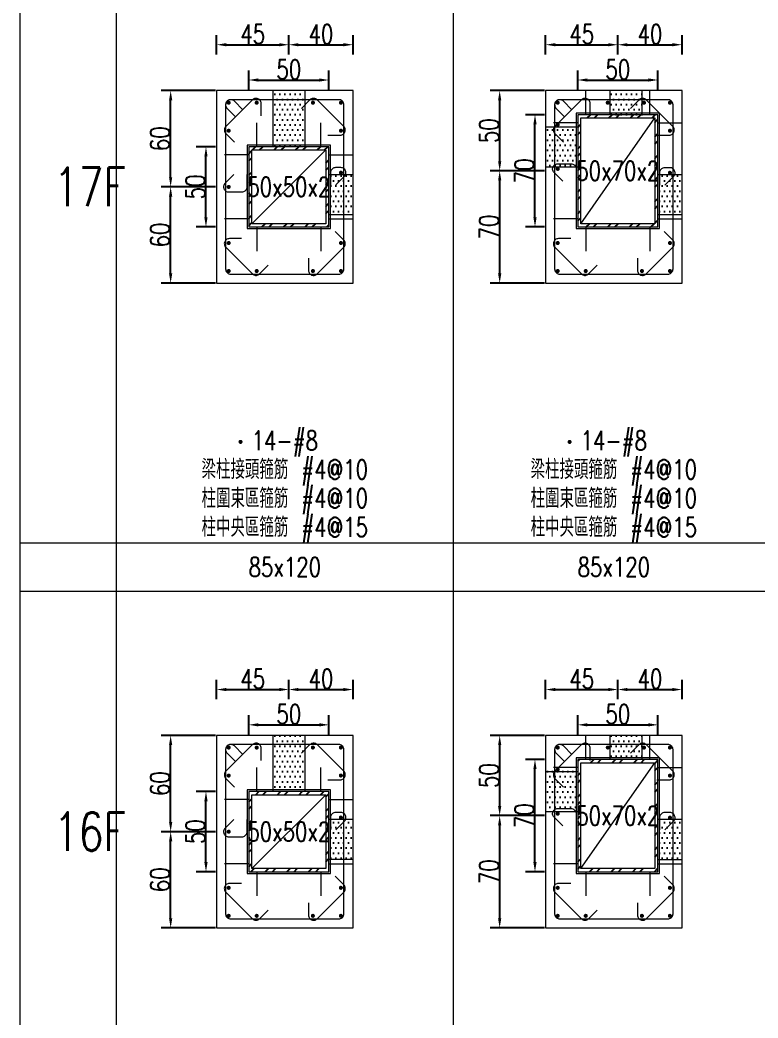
# Model space of a CAD drawing. Header units: millimetres. Extents: x 0 to 3905, y 0 to 8880.
# Drawn here: x 0 to 460, y 6568 to 7190 of the extents above; entities that cross this region are included whole.
import ezdxf
from ezdxf.enums import TextEntityAlignment as Align

# ---------------------------------------------------------------- set-up
doc = ezdxf.new("R2010")
doc.units = ezdxf.units.MM
doc.layers.get('DEFPOINTS').update_dxf_attribs({"color": 3})
for name, color, linetype in [('Hatch線', 6, 'Continuous'), ('TC-鋼粱', 132, 'Continuous'), ('主筋斷面', 2, 'Continuous'), ('文字-主筋根數', 7, 'Continuous'), ('文字-剪力筋 中央區', 7, 'Continuous'), ('文字-剪力筋-BC', 7, 'Continuous'), ('文字-剪力筋-圍束區', 7, 'Continuous'), ('文字-斷面尺寸', 7, 'Continuous'), ('文字-樓群名稱', 7, 'Continuous'), ('文字-輔助字', 7, 'Continuous'), ('柱斷面線', 4, 'Continuous'), ('標註字', 4, 'Continuous'), ('箍筋線', 1, 'Continuous'), ('網格線', 7, 'Continuous'), ('鋼柱', 11, 'Continuous')]:
    doc.layers.add(name, color=color, linetype=linetype)
doc.styles.add('note', font='txt.shx', dxfattribs={"width": 0.75, "height": 12})
doc.styles.add('txt', font='txt.shx', dxfattribs={"height": 0.2, "bigfont": 'chineset.shx'})
doc.dimstyles.new('RCAD_DIM', dxfattribs={"dimtxt": 12, "dimasz": 6, "dimexe": 6, "dimexo": 0.625, "dimtad": 1, "dimdec": 0, "dimdsep": 46, "dimtxsty": 'note', "dimcen": 2.5, "dimclrd": 256, "dimclre": 256, "dimclrt": 256, "dimadec": 0, "dimazin": 0, "dimtfac": 1, "dimtmove": 0, "dimatfit": 3, "dimfxl": 0, "dimtolj": 1, "dimarcsym": 0})

# ---------------------------------------------------------------- blocks, each defined once
blk = doc.blocks.new('*D114')
at = {"layer": 'DEFPOINTS', "color": 0}
for p in [(192.5, 6750.62), (142.5, 6744), (192.5, 6744)]:
    blk.add_point(p, dxfattribs=at)
at = {"layer": '標註字', "lineweight": -2}
for p, q in [((142.5, 6744.62), (142.5, 6756.62)), ((192.5, 6744.62), (192.5, 6756.62)), ((148.5, 6750.62), (186.5, 6750.62))]:
    blk.add_line(p, q, dxfattribs=at)
at = {"layer": '標註字'}
for points in [[(148.5, 6751.62), (148.5, 6749.62), (142.5, 6750.62)], [(186.5, 6749.62), (186.5, 6751.62), (192.5, 6750.62)]]:
    blk.add_solid(points, dxfattribs=at)
at = {"layer": '標註字', "insert": (167.5, 6757.25), "char_height": 12, "attachment_point": 5, "style": 'note'}
blk.add_mtext('\\A1;50', dxfattribs=at)
blk = doc.blocks.new('*D115')
at = {"layer": 'DEFPOINTS', "color": 0}
for p in [(115.88, 6709), (122.5, 6709), (122.5, 6659)]:
    blk.add_point(p, dxfattribs=at)
at = {"layer": '標註字', "lineweight": -2}
for p, q in [((121.88, 6709), (109.88, 6709)), ((115.88, 6665), (115.88, 6703)), ((121.88, 6659), (109.88, 6659))]:
    blk.add_line(p, q, dxfattribs=at)
at = {"layer": '標註字'}
for points in [[(116.88, 6703), (114.88, 6703), (115.88, 6709)], [(114.88, 6665), (116.88, 6665), (115.88, 6659)]]:
    blk.add_solid(points, dxfattribs=at)
at = {"layer": '標註字', "insert": (109.25, 6684), "char_height": 12, "attachment_point": 5, "rotation": 90, "style": 'note'}
blk.add_mtext('\\A1;50', dxfattribs=at)
blk = doc.blocks.new('*D116')
at = {"layer": 'DEFPOINTS', "color": 0}
for p in [(167.5, 6772.62), (122.5, 6766), (167.5, 6766)]:
    blk.add_point(p, dxfattribs=at)
at = {"layer": '標註字', "lineweight": -2}
for p, q in [((122.5, 6766.62), (122.5, 6778.62)), ((167.5, 6766.62), (167.5, 6778.62)), ((128.5, 6772.62), (161.5, 6772.62))]:
    blk.add_line(p, q, dxfattribs=at)
at = {"layer": '標註字'}
for points in [[(128.5, 6773.62), (128.5, 6771.62), (122.5, 6772.62)], [(161.5, 6771.62), (161.5, 6773.62), (167.5, 6772.62)]]:
    blk.add_solid(points, dxfattribs=at)
at = {"layer": '標註字', "insert": (145, 6779.25), "char_height": 12, "attachment_point": 5, "style": 'note'}
blk.add_mtext('\\A1;45', dxfattribs=at)
blk = doc.blocks.new('*D117')
at = {"layer": 'DEFPOINTS', "color": 0}
for p in [(207.5, 6772.62), (167.5, 6766), (207.5, 6766)]:
    blk.add_point(p, dxfattribs=at)
at = {"layer": '標註字', "lineweight": -2}
for p, q in [((167.5, 6766.62), (167.5, 6778.62)), ((207.5, 6766.62), (207.5, 6778.62)), ((173.5, 6772.62), (201.5, 6772.62))]:
    blk.add_line(p, q, dxfattribs=at)
at = {"layer": '標註字'}
for points in [[(173.5, 6773.62), (173.5, 6771.62), (167.5, 6772.62)], [(201.5, 6771.62), (201.5, 6773.62), (207.5, 6772.62)]]:
    blk.add_solid(points, dxfattribs=at)
at = {"layer": '標註字', "insert": (187.5, 6779.25), "char_height": 12, "attachment_point": 5, "style": 'note'}
blk.add_mtext('\\A1;40', dxfattribs=at)
blk = doc.blocks.new('*D118')
at = {"layer": 'DEFPOINTS', "color": 0}
for p in [(93.88, 6684), (122.5, 6684), (122.5, 6624)]:
    blk.add_point(p, dxfattribs=at)
at = {"layer": '標註字', "lineweight": -2}
for p, q in [((121.88, 6684), (87.88, 6684)), ((93.88, 6630), (93.88, 6678)), ((121.88, 6624), (87.88, 6624))]:
    blk.add_line(p, q, dxfattribs=at)
at = {"layer": '標註字'}
for points in [[(94.88, 6678), (92.88, 6678), (93.88, 6684)], [(92.88, 6630), (94.88, 6630), (93.88, 6624)]]:
    blk.add_solid(points, dxfattribs=at)
at = {"layer": '標註字', "insert": (87.25, 6654), "char_height": 12, "attachment_point": 5, "rotation": 90, "style": 'note'}
blk.add_mtext('\\A1;60', dxfattribs=at)
blk = doc.blocks.new('*D119')
at = {"layer": 'DEFPOINTS', "color": 0}
for p in [(93.88, 6744), (122.5, 6744), (122.5, 6684)]:
    blk.add_point(p, dxfattribs=at)
at = {"layer": '標註字', "lineweight": -2}
for p, q in [((121.88, 6744), (87.88, 6744)), ((93.88, 6690), (93.88, 6738)), ((121.88, 6684), (87.88, 6684))]:
    blk.add_line(p, q, dxfattribs=at)
at = {"layer": '標註字'}
for points in [[(94.88, 6738), (92.88, 6738), (93.88, 6744)], [(92.88, 6690), (94.88, 6690), (93.88, 6684)]]:
    blk.add_solid(points, dxfattribs=at)
at = {"layer": '標註字', "insert": (87.25, 6714), "char_height": 12, "attachment_point": 5, "rotation": 90, "style": 'note'}
blk.add_mtext('\\A1;60', dxfattribs=at)
blk = doc.blocks.new('Circle_Filled')
at = {"const_width": 0.5}
blk.add_lwpolyline([(-0.25, 0, 1), (0.25, 0, 1)], format="xyb", close=True, dxfattribs=at)
blk = doc.blocks.new('*D120')
at = {"layer": 'DEFPOINTS', "color": 0}
for p in [(192.5, 7152.62), (142.5, 7146), (192.5, 7146)]:
    blk.add_point(p, dxfattribs=at)
at = {"layer": '標註字', "lineweight": -2}
for p, q in [((142.5, 7146.62), (142.5, 7158.62)), ((192.5, 7146.62), (192.5, 7158.62)), ((148.5, 7152.62), (186.5, 7152.62))]:
    blk.add_line(p, q, dxfattribs=at)
at = {"layer": '標註字'}
for points in [[(148.5, 7153.62), (148.5, 7151.62), (142.5, 7152.62)], [(186.5, 7151.62), (186.5, 7153.62), (192.5, 7152.62)]]:
    blk.add_solid(points, dxfattribs=at)
at = {"layer": '標註字', "insert": (167.5, 7159.25), "char_height": 12, "attachment_point": 5, "style": 'note'}
blk.add_mtext('\\A1;50', dxfattribs=at)
blk = doc.blocks.new('*D121')
at = {"layer": 'DEFPOINTS', "color": 0}
for p in [(115.88, 7111), (122.5, 7111), (122.5, 7061)]:
    blk.add_point(p, dxfattribs=at)
at = {"layer": '標註字', "lineweight": -2}
for p, q in [((121.88, 7111), (109.88, 7111)), ((115.88, 7067), (115.88, 7105)), ((121.88, 7061), (109.88, 7061))]:
    blk.add_line(p, q, dxfattribs=at)
at = {"layer": '標註字'}
for points in [[(116.88, 7105), (114.88, 7105), (115.88, 7111)], [(114.88, 7067), (116.88, 7067), (115.88, 7061)]]:
    blk.add_solid(points, dxfattribs=at)
at = {"layer": '標註字', "insert": (109.25, 7086), "char_height": 12, "attachment_point": 5, "rotation": 90, "style": 'note'}
blk.add_mtext('\\A1;50', dxfattribs=at)
blk = doc.blocks.new('*D122')
at = {"layer": 'DEFPOINTS', "color": 0}
for p in [(167.5, 7174.62), (122.5, 7168), (167.5, 7168)]:
    blk.add_point(p, dxfattribs=at)
at = {"layer": '標註字', "lineweight": -2}
for p, q in [((122.5, 7168.62), (122.5, 7180.62)), ((128.5, 7174.62), (161.5, 7174.62)), ((167.5, 7168.62), (167.5, 7180.62))]:
    blk.add_line(p, q, dxfattribs=at)
at = {"layer": '標註字'}
for points in [[(128.5, 7175.62), (128.5, 7173.62), (122.5, 7174.62)], [(161.5, 7173.62), (161.5, 7175.62), (167.5, 7174.62)]]:
    blk.add_solid(points, dxfattribs=at)
at = {"layer": '標註字', "insert": (145, 7181.25), "char_height": 12, "attachment_point": 5, "style": 'note'}
blk.add_mtext('\\A1;45', dxfattribs=at)
blk = doc.blocks.new('*D123')
at = {"layer": 'DEFPOINTS', "color": 0}
for p in [(207.5, 7174.62), (167.5, 7168), (207.5, 7168)]:
    blk.add_point(p, dxfattribs=at)
at = {"layer": '標註字', "lineweight": -2}
for p, q in [((167.5, 7168.62), (167.5, 7180.62)), ((173.5, 7174.62), (201.5, 7174.62)), ((207.5, 7168.62), (207.5, 7180.62))]:
    blk.add_line(p, q, dxfattribs=at)
at = {"layer": '標註字'}
for points in [[(173.5, 7175.62), (173.5, 7173.62), (167.5, 7174.62)], [(201.5, 7173.62), (201.5, 7175.62), (207.5, 7174.62)]]:
    blk.add_solid(points, dxfattribs=at)
at = {"layer": '標註字', "insert": (187.5, 7181.25), "char_height": 12, "attachment_point": 5, "style": 'note'}
blk.add_mtext('\\A1;40', dxfattribs=at)
blk = doc.blocks.new('*D124')
at = {"layer": 'DEFPOINTS', "color": 0}
for p in [(93.88, 7086), (122.5, 7086), (122.5, 7026)]:
    blk.add_point(p, dxfattribs=at)
at = {"layer": '標註字', "lineweight": -2}
for p, q in [((121.88, 7086), (87.88, 7086)), ((93.88, 7032), (93.88, 7080)), ((121.88, 7026), (87.88, 7026))]:
    blk.add_line(p, q, dxfattribs=at)
at = {"layer": '標註字'}
for points in [[(94.88, 7080), (92.88, 7080), (93.88, 7086)], [(92.88, 7032), (94.88, 7032), (93.88, 7026)]]:
    blk.add_solid(points, dxfattribs=at)
at = {"layer": '標註字', "insert": (87.25, 7056), "char_height": 12, "attachment_point": 5, "rotation": 90, "style": 'note'}
blk.add_mtext('\\A1;60', dxfattribs=at)
blk = doc.blocks.new('*D125')
at = {"layer": 'DEFPOINTS', "color": 0}
for p in [(93.88, 7146), (122.5, 7146), (122.5, 7086)]:
    blk.add_point(p, dxfattribs=at)
at = {"layer": '標註字', "lineweight": -2}
for p, q in [((121.88, 7146), (87.88, 7146)), ((93.88, 7092), (93.88, 7140)), ((121.88, 7086), (87.88, 7086))]:
    blk.add_line(p, q, dxfattribs=at)
at = {"layer": '標註字'}
for points in [[(94.88, 7140), (92.88, 7140), (93.88, 7146)], [(92.88, 7092), (94.88, 7092), (93.88, 7086)]]:
    blk.add_solid(points, dxfattribs=at)
at = {"layer": '標註字', "insert": (87.25, 7116), "char_height": 12, "attachment_point": 5, "rotation": 90, "style": 'note'}
blk.add_mtext('\\A1;60', dxfattribs=at)
blk = doc.blocks.new('*D246')
at = {"layer": 'DEFPOINTS', "color": 0}
for p in [(397.5, 6750.62), (347.5, 6744), (397.5, 6744)]:
    blk.add_point(p, dxfattribs=at)
at = {"layer": '標註字', "lineweight": -2}
for p, q in [((347.5, 6744.62), (347.5, 6756.62)), ((397.5, 6744.62), (397.5, 6756.62)), ((353.5, 6750.62), (391.5, 6750.62))]:
    blk.add_line(p, q, dxfattribs=at)
at = {"layer": '標註字'}
for points in [[(353.5, 6751.62), (353.5, 6749.62), (347.5, 6750.62)], [(391.5, 6749.62), (391.5, 6751.62), (397.5, 6750.62)]]:
    blk.add_solid(points, dxfattribs=at)
at = {"layer": '標註字', "insert": (372.5, 6757.25), "char_height": 12, "attachment_point": 5, "style": 'note'}
blk.add_mtext('\\A1;50', dxfattribs=at)
blk = doc.blocks.new('*D247')
at = {"layer": 'DEFPOINTS', "color": 0}
for p in [(320.88, 6729), (327.5, 6729), (327.5, 6659)]:
    blk.add_point(p, dxfattribs=at)
at = {"layer": '標註字', "lineweight": -2}
for p, q in [((326.88, 6729), (314.88, 6729)), ((320.88, 6665), (320.88, 6723)), ((326.88, 6659), (314.88, 6659))]:
    blk.add_line(p, q, dxfattribs=at)
at = {"layer": '標註字'}
for points in [[(321.88, 6723), (319.88, 6723), (320.88, 6729)], [(319.88, 6665), (321.88, 6665), (320.88, 6659)]]:
    blk.add_solid(points, dxfattribs=at)
at = {"layer": '標註字', "insert": (314.25, 6694), "char_height": 12, "attachment_point": 5, "rotation": 90, "style": 'note'}
blk.add_mtext('\\A1;70', dxfattribs=at)
blk = doc.blocks.new('*D248')
at = {"layer": 'DEFPOINTS', "color": 0}
for p in [(372.5, 6772.62), (327.5, 6766), (372.5, 6766)]:
    blk.add_point(p, dxfattribs=at)
at = {"layer": '標註字', "lineweight": -2}
for p, q in [((327.5, 6766.62), (327.5, 6778.62)), ((372.5, 6766.62), (372.5, 6778.62)), ((333.5, 6772.62), (366.5, 6772.62))]:
    blk.add_line(p, q, dxfattribs=at)
at = {"layer": '標註字'}
for points in [[(333.5, 6773.62), (333.5, 6771.62), (327.5, 6772.62)], [(366.5, 6771.62), (366.5, 6773.62), (372.5, 6772.62)]]:
    blk.add_solid(points, dxfattribs=at)
at = {"layer": '標註字', "insert": (350, 6779.25), "char_height": 12, "attachment_point": 5, "style": 'note'}
blk.add_mtext('\\A1;45', dxfattribs=at)
blk = doc.blocks.new('*D249')
at = {"layer": 'DEFPOINTS', "color": 0}
for p in [(412.5, 6772.62), (372.5, 6766), (412.5, 6766)]:
    blk.add_point(p, dxfattribs=at)
at = {"layer": '標註字', "lineweight": -2}
for p, q in [((372.5, 6766.62), (372.5, 6778.62)), ((412.5, 6766.62), (412.5, 6778.62)), ((378.5, 6772.62), (406.5, 6772.62))]:
    blk.add_line(p, q, dxfattribs=at)
at = {"layer": '標註字'}
for points in [[(378.5, 6773.62), (378.5, 6771.62), (372.5, 6772.62)], [(406.5, 6771.62), (406.5, 6773.62), (412.5, 6772.62)]]:
    blk.add_solid(points, dxfattribs=at)
at = {"layer": '標註字', "insert": (392.5, 6779.25), "char_height": 12, "attachment_point": 5, "style": 'note'}
blk.add_mtext('\\A1;40', dxfattribs=at)
blk = doc.blocks.new('*D250')
at = {"layer": 'DEFPOINTS', "color": 0}
for p in [(298.88, 6694), (327.5, 6694), (327.5, 6624)]:
    blk.add_point(p, dxfattribs=at)
at = {"layer": '標註字', "lineweight": -2}
for p, q in [((326.88, 6694), (292.88, 6694)), ((298.88, 6630), (298.88, 6688)), ((326.88, 6624), (292.88, 6624))]:
    blk.add_line(p, q, dxfattribs=at)
at = {"layer": '標註字'}
for points in [[(299.88, 6688), (297.88, 6688), (298.88, 6694)], [(297.88, 6630), (299.88, 6630), (298.88, 6624)]]:
    blk.add_solid(points, dxfattribs=at)
at = {"layer": '標註字', "insert": (292.25, 6659), "char_height": 12, "attachment_point": 5, "rotation": 90, "style": 'note'}
blk.add_mtext('\\A1;70', dxfattribs=at)
blk = doc.blocks.new('*D251')
at = {"layer": 'DEFPOINTS', "color": 0}
for p in [(298.88, 6744), (327.5, 6744), (327.5, 6694)]:
    blk.add_point(p, dxfattribs=at)
at = {"layer": '標註字', "lineweight": -2}
for p, q in [((326.88, 6744), (292.88, 6744)), ((298.88, 6700), (298.88, 6738)), ((326.88, 6694), (292.88, 6694))]:
    blk.add_line(p, q, dxfattribs=at)
at = {"layer": '標註字'}
for points in [[(299.88, 6738), (297.88, 6738), (298.88, 6744)], [(297.88, 6700), (299.88, 6700), (298.88, 6694)]]:
    blk.add_solid(points, dxfattribs=at)
at = {"layer": '標註字', "insert": (292.25, 6719), "char_height": 12, "attachment_point": 5, "rotation": 90, "style": 'note'}
blk.add_mtext('\\A1;50', dxfattribs=at)
blk = doc.blocks.new('*D252')
at = {"layer": 'DEFPOINTS', "color": 0}
for p in [(397.5, 7152.62), (347.5, 7146), (397.5, 7146)]:
    blk.add_point(p, dxfattribs=at)
at = {"layer": '標註字', "lineweight": -2}
for p, q in [((347.5, 7146.62), (347.5, 7158.62)), ((397.5, 7146.62), (397.5, 7158.62)), ((353.5, 7152.62), (391.5, 7152.62))]:
    blk.add_line(p, q, dxfattribs=at)
at = {"layer": '標註字'}
for points in [[(353.5, 7153.62), (353.5, 7151.62), (347.5, 7152.62)], [(391.5, 7151.62), (391.5, 7153.62), (397.5, 7152.62)]]:
    blk.add_solid(points, dxfattribs=at)
at = {"layer": '標註字', "insert": (372.5, 7159.25), "char_height": 12, "attachment_point": 5, "style": 'note'}
blk.add_mtext('\\A1;50', dxfattribs=at)
blk = doc.blocks.new('*D253')
at = {"layer": 'DEFPOINTS', "color": 0}
for p in [(320.88, 7131), (327.5, 7131), (327.5, 7061)]:
    blk.add_point(p, dxfattribs=at)
at = {"layer": '標註字', "lineweight": -2}
for p, q in [((326.88, 7131), (314.88, 7131)), ((320.88, 7067), (320.88, 7125)), ((326.88, 7061), (314.88, 7061))]:
    blk.add_line(p, q, dxfattribs=at)
at = {"layer": '標註字'}
for points in [[(321.88, 7125), (319.88, 7125), (320.88, 7131)], [(319.88, 7067), (321.88, 7067), (320.88, 7061)]]:
    blk.add_solid(points, dxfattribs=at)
at = {"layer": '標註字', "insert": (314.25, 7096), "char_height": 12, "attachment_point": 5, "rotation": 90, "style": 'note'}
blk.add_mtext('\\A1;70', dxfattribs=at)
blk = doc.blocks.new('*D254')
at = {"layer": 'DEFPOINTS', "color": 0}
for p in [(372.5, 7174.62), (327.5, 7168), (372.5, 7168)]:
    blk.add_point(p, dxfattribs=at)
at = {"layer": '標註字', "lineweight": -2}
for p, q in [((327.5, 7168.62), (327.5, 7180.62)), ((333.5, 7174.62), (366.5, 7174.62)), ((372.5, 7168.62), (372.5, 7180.62))]:
    blk.add_line(p, q, dxfattribs=at)
at = {"layer": '標註字'}
for points in [[(333.5, 7175.62), (333.5, 7173.62), (327.5, 7174.62)], [(366.5, 7173.62), (366.5, 7175.62), (372.5, 7174.62)]]:
    blk.add_solid(points, dxfattribs=at)
at = {"layer": '標註字', "insert": (350, 7181.25), "char_height": 12, "attachment_point": 5, "style": 'note'}
blk.add_mtext('\\A1;45', dxfattribs=at)
blk = doc.blocks.new('*D255')
at = {"layer": 'DEFPOINTS', "color": 0}
for p in [(412.5, 7174.62), (372.5, 7168), (412.5, 7168)]:
    blk.add_point(p, dxfattribs=at)
at = {"layer": '標註字', "lineweight": -2}
for p, q in [((372.5, 7168.62), (372.5, 7180.62)), ((378.5, 7174.62), (406.5, 7174.62)), ((412.5, 7168.62), (412.5, 7180.62))]:
    blk.add_line(p, q, dxfattribs=at)
at = {"layer": '標註字'}
for points in [[(378.5, 7175.62), (378.5, 7173.62), (372.5, 7174.62)], [(406.5, 7173.62), (406.5, 7175.62), (412.5, 7174.62)]]:
    blk.add_solid(points, dxfattribs=at)
at = {"layer": '標註字', "insert": (392.5, 7181.25), "char_height": 12, "attachment_point": 5, "style": 'note'}
blk.add_mtext('\\A1;40', dxfattribs=at)
blk = doc.blocks.new('*D256')
at = {"layer": 'DEFPOINTS', "color": 0}
for p in [(298.88, 7096), (327.5, 7096), (327.5, 7026)]:
    blk.add_point(p, dxfattribs=at)
at = {"layer": '標註字', "lineweight": -2}
for p, q in [((326.88, 7096), (292.88, 7096)), ((298.88, 7032), (298.88, 7090)), ((326.88, 7026), (292.88, 7026))]:
    blk.add_line(p, q, dxfattribs=at)
at = {"layer": '標註字'}
for points in [[(299.88, 7090), (297.88, 7090), (298.88, 7096)], [(297.88, 7032), (299.88, 7032), (298.88, 7026)]]:
    blk.add_solid(points, dxfattribs=at)
at = {"layer": '標註字', "insert": (292.25, 7061), "char_height": 12, "attachment_point": 5, "rotation": 90, "style": 'note'}
blk.add_mtext('\\A1;70', dxfattribs=at)
blk = doc.blocks.new('*D257')
at = {"layer": 'DEFPOINTS', "color": 0}
for p in [(298.88, 7146), (327.5, 7146), (327.5, 7096)]:
    blk.add_point(p, dxfattribs=at)
at = {"layer": '標註字', "lineweight": -2}
for p, q in [((326.88, 7146), (292.88, 7146)), ((298.88, 7102), (298.88, 7140)), ((326.88, 7096), (292.88, 7096))]:
    blk.add_line(p, q, dxfattribs=at)
at = {"layer": '標註字'}
for points in [[(299.88, 7140), (297.88, 7140), (298.88, 7146)], [(297.88, 7102), (299.88, 7102), (298.88, 7096)]]:
    blk.add_solid(points, dxfattribs=at)
at = {"layer": '標註字', "insert": (292.25, 7121), "char_height": 12, "attachment_point": 5, "rotation": 90, "style": 'note'}
blk.add_mtext('\\A1;50', dxfattribs=at)

msp = doc.modelspace()

# ---------------------------------------------------------------- hatches: boundary and pattern name
at = {"layer": 'Hatch線'}
h = msp.add_hatch(dxfattribs=at)
h.set_pattern_fill('ANSI32', color=256, style=0)
h.paths.add_polyline_path([(347.5, 7061), (397.5, 7061), (397.5, 7131), (347.5, 7131)], flags=17)
h.paths.add_polyline_path([(349.5, 7063), (349.5, 7129), (395.5, 7129), (395.5, 7063)])
h = msp.add_hatch(dxfattribs=at)
h.set_pattern_fill('ANSI32', color=256, style=0)
h.paths.add_polyline_path([(142.5, 7061), (192.5, 7061), (192.5, 7111), (142.5, 7111)], flags=17)
h.paths.add_polyline_path([(144.5, 7063), (144.5, 7109), (190.5, 7109), (190.5, 7063)])
h = msp.add_hatch(dxfattribs=at)
h.set_pattern_fill('ANSI32', color=256, style=0)
h.paths.add_polyline_path([(347.5, 6659), (397.5, 6659), (397.5, 6729), (347.5, 6729)], flags=17)
h.paths.add_polyline_path([(349.5, 6661), (349.5, 6727), (395.5, 6727), (395.5, 6661)])
h = msp.add_hatch(dxfattribs=at)
h.set_pattern_fill('ANSI32', color=256, style=0)
h.paths.add_polyline_path([(142.5, 6659), (192.5, 6659), (192.5, 6709), (142.5, 6709)], flags=17)
h.paths.add_polyline_path([(144.5, 6661), (144.5, 6707), (190.5, 6707), (190.5, 6661)])
at = {"layer": 'TC-鋼粱'}
h = msp.add_hatch(dxfattribs=at)
h.set_pattern_fill('DOTS', color=256, scale=2, style=0)
h.paths.add_polyline_path([(177.5, 7146), (157.5, 7146), (157.5, 7111), (177.5, 7111)], flags=17)
h = msp.add_hatch(dxfattribs=at)
h.set_pattern_fill('DOTS', color=256, scale=2, style=0)
h.paths.add_polyline_path([(387.5, 7146), (367.5, 7146), (367.5, 7131), (387.5, 7131)], flags=17)
h = msp.add_hatch(dxfattribs=at)
h.set_pattern_fill('DOTS', color=256, scale=2, style=0)
h.paths.add_polyline_path([(327.5, 7123.5), (327.5, 7098.5), (347.5, 7098.5), (347.5, 7123.5)], flags=17)
h = msp.add_hatch(dxfattribs=at)
h.set_pattern_fill('DOTS', color=256, scale=2, style=0)
h.paths.add_polyline_path([(207.5, 7068.56), (207.5, 7093.56), (192.5, 7093.56), (192.5, 7068.56)], flags=17)
h = msp.add_hatch(dxfattribs=at)
h.set_pattern_fill('DOTS', color=256, scale=2, style=0)
h.paths.add_polyline_path([(412.5, 7068.5), (412.5, 7093.5), (397.5, 7093.5), (397.5, 7068.5)], flags=17)
h = msp.add_hatch(dxfattribs=at)
h.set_pattern_fill('DOTS', color=256, scale=2, style=0)
h.paths.add_polyline_path([(177.5, 6744), (157.5, 6744), (157.5, 6709), (177.5, 6709)], flags=17)
h = msp.add_hatch(dxfattribs=at)
h.set_pattern_fill('DOTS', color=256, scale=2, style=0)
h.paths.add_polyline_path([(387.5, 6744), (367.5, 6744), (367.5, 6729), (387.5, 6729)], flags=17)
h = msp.add_hatch(dxfattribs=at)
h.set_pattern_fill('DOTS', color=256, scale=2, style=0)
h.paths.add_polyline_path([(327.5, 6721.5), (327.5, 6696.5), (347.5, 6696.5), (347.5, 6721.5)], flags=17)
h = msp.add_hatch(dxfattribs=at)
h.set_pattern_fill('DOTS', color=256, scale=2, style=0)
h.paths.add_polyline_path([(207.5, 6666.56), (207.5, 6691.56), (192.5, 6691.56), (192.5, 6666.56)], flags=17)
h = msp.add_hatch(dxfattribs=at)
h.set_pattern_fill('DOTS', color=256, scale=2, style=0)
h.paths.add_polyline_path([(412.5, 6666.5), (412.5, 6691.5), (397.5, 6691.5), (397.5, 6666.5)], flags=17)

# ---------------------------------------------------------------- linework, layer by layer
at = {"layer": 'DEFPOINTS', "lineweight": 5}
for points in [[(352.5, 7131), (352.5, 7146)], [(392.5, 7131), (392.5, 7146)], [(347.5, 7060), (398.5, 7060), (398.5, 7132), (346.5, 7132), (346.5, 7060), (347.5, 7060)], [(147.5, 7111), (147.5, 7126)], [(187.5, 7111), (187.5, 7126)], [(347.5, 7126), (332.5, 7126)], [(349.5, 7063), (395.5, 7129)], [(397.5, 7126), (412.5, 7126)], [(142.5, 7106), (127.5, 7106)], [(142.5, 7060), (193.5, 7060), (193.5, 7112), (141.5, 7112), (141.5, 7060), (142.5, 7060)], [(144.5, 7063), (190.5, 7109)], [(192.5, 7106), (207.5, 7106)], [(142.5, 7066), (127.5, 7066)], [(192.5, 7066), (207.5, 7066)], [(347.5, 7066), (332.5, 7066)], [(397.5, 7066), (412.5, 7066)], [(147.5, 7061), (147.5, 7046)], [(187.5, 7061), (187.5, 7046)], [(352.5, 7061), (352.5, 7046)], [(392.5, 7061), (392.5, 7046)], [(352.5, 6729), (352.5, 6744)], [(392.5, 6729), (392.5, 6744)], [(347.5, 6658), (398.5, 6658), (398.5, 6730), (346.5, 6730), (346.5, 6658), (347.5, 6658)], [(349.5, 6661), (395.5, 6727)], [(147.5, 6709), (147.5, 6724)], [(187.5, 6709), (187.5, 6724)], [(347.5, 6724), (332.5, 6724)], [(397.5, 6724), (412.5, 6724)], [(142.5, 6658), (193.5, 6658), (193.5, 6710), (141.5, 6710), (141.5, 6658), (142.5, 6658)], [(142.5, 6704), (127.5, 6704)], [(144.5, 6661), (190.5, 6707)], [(192.5, 6704), (207.5, 6704)], [(142.5, 6664), (127.5, 6664)], [(147.5, 6659), (147.5, 6644)], [(187.5, 6659), (187.5, 6644)], [(192.5, 6664), (207.5, 6664)], [(347.5, 6664), (332.5, 6664)], [(352.5, 6659), (352.5, 6644)], [(392.5, 6659), (392.5, 6644)], [(397.5, 6664), (412.5, 6664)]]:
    msp.add_lwpolyline(points, dxfattribs=at)
at = {"layer": 'TC-鋼粱', "lineweight": 5}
for points in [[(157.5, 7146), (157.5, 7111)], [(177.5, 7146), (177.5, 7111)], [(367.5, 7146), (367.5, 7131)], [(387.5, 7146), (387.5, 7131)], [(327.5, 7123.5), (347.5, 7123.5)], [(207.5, 7093.56), (192.5, 7093.56)], [(327.5, 7098.5), (347.5, 7098.5)], [(412.5, 7093.5), (397.5, 7093.5)], [(207.5, 7068.56), (192.5, 7068.56)], [(412.5, 7068.5), (397.5, 7068.5)], [(157.5, 6744), (157.5, 6709)], [(177.5, 6744), (177.5, 6709)], [(367.5, 6744), (367.5, 6729)], [(387.5, 6744), (387.5, 6729)], [(327.5, 6721.5), (347.5, 6721.5)], [(327.5, 6696.5), (347.5, 6696.5)], [(207.5, 6691.56), (192.5, 6691.56)], [(412.5, 6691.5), (397.5, 6691.5)], [(207.5, 6666.56), (192.5, 6666.56)], [(412.5, 6666.5), (397.5, 6666.5)]]:
    msp.add_lwpolyline(points, dxfattribs=at)
at = {"layer": '柱斷面線', "lineweight": 5}
for points in [[(122.5, 7026), (207.5, 7026), (207.5, 7146), (122.5, 7146), (122.5, 7026)], [(327.5, 7026), (412.5, 7026), (412.5, 7146), (327.5, 7146), (327.5, 7026)], [(122.5, 6624), (207.5, 6624), (207.5, 6744), (122.5, 6744), (122.5, 6624)], [(327.5, 6624), (412.5, 6624), (412.5, 6744), (327.5, 6744), (327.5, 6624)]]:
    msp.add_lwpolyline(points, dxfattribs=at)
at = {"layer": '箍筋線', "lineweight": 5}
for points in [[(150.23, 7130.39), (150.23, 7138.01), (150.18, 7138.54), (150.05, 7139.06), (149.83, 7139.55), (149.53, 7139.99), (149.17, 7140.38), (148.74, 7140.7), (148.27, 7140.94), (147.76, 7141.11), (147.23, 7141.18), (146.7, 7141.17), (146.17, 7141.06), (145.67, 7140.87), (145.21, 7140.6), (144.81, 7140.26), (128.24, 7123.69), (127.89, 7123.27), (127.61, 7122.79), (127.42, 7122.27), (127.33, 7121.73), (127.33, 7121.17), (127.42, 7120.63), (127.61, 7120.11), (127.89, 7119.63), (128.24, 7119.2), (133.63, 7113.82)], [(138.94, 7134.05), (133.56, 7139.44), (133.15, 7139.78), (132.69, 7140.05), (132.19, 7140.24), (131.67, 7140.35), (131.13, 7140.36), (130.6, 7140.29), (130.09, 7140.12), (129.62, 7139.88), (129.19, 7139.56), (128.83, 7139.17), (128.53, 7138.73), (128.31, 7138.24), (128.18, 7137.72), (128.13, 7137.19), (128.13, 7034.81), (128.18, 7034.26), (128.33, 7033.72), (128.56, 7033.22), (128.88, 7032.77), (129.27, 7032.38), (129.72, 7032.06), (130.22, 7031.83), (130.76, 7031.68), (131.31, 7031.63), (198.69, 7031.63), (199.24, 7031.68), (199.78, 7031.83), (200.28, 7032.06), (200.73, 7032.38), (201.12, 7032.77), (201.44, 7033.22), (201.67, 7033.72), (201.82, 7034.26), (201.87, 7034.81), (201.87, 7137.19), (201.82, 7137.74), (201.67, 7138.28), (201.44, 7138.78), (201.12, 7139.23), (200.73, 7139.62), (200.28, 7139.94), (199.78, 7140.17), (199.24, 7140.32), (198.69, 7140.37), (131.31, 7140.37), (130.78, 7140.32), (130.26, 7140.19), (129.77, 7139.97), (129.33, 7139.67), (128.94, 7139.31), (128.62, 7138.88), (128.38, 7138.41), (128.21, 7137.9), (128.14, 7137.37), (128.15, 7136.83), (128.26, 7136.31), (128.45, 7135.81), (128.72, 7135.35), (129.06, 7134.94), (134.45, 7129.56)], [(191.89, 7118.27), (199.51, 7118.27), (200.04, 7118.32), (200.56, 7118.45), (201.05, 7118.67), (201.49, 7118.97), (201.88, 7119.33), (202.2, 7119.76), (202.44, 7120.23), (202.61, 7120.74), (202.68, 7121.27), (202.67, 7121.8), (202.56, 7122.33), (202.37, 7122.83), (202.1, 7123.29), (201.76, 7123.69), (185.19, 7140.26), (184.77, 7140.61), (184.29, 7140.89), (183.77, 7141.08), (183.23, 7141.17), (182.67, 7141.17), (182.13, 7141.08), (181.61, 7140.89), (181.13, 7140.61), (180.7, 7140.26), (175.32, 7134.87)], [(355.23, 7130.39), (355.23, 7138.01), (355.18, 7138.54), (355.05, 7139.06), (354.83, 7139.55), (354.53, 7139.99), (354.17, 7140.38), (353.74, 7140.7), (353.27, 7140.94), (352.76, 7141.11), (352.23, 7141.18), (351.7, 7141.17), (351.17, 7141.06), (350.67, 7140.87), (350.21, 7140.6), (349.81, 7140.26), (333.24, 7123.69), (332.89, 7123.27), (332.61, 7122.79), (332.42, 7122.27), (332.33, 7121.73), (332.33, 7121.17), (332.42, 7120.63), (332.61, 7120.11), (332.89, 7119.63), (333.24, 7119.2), (338.63, 7113.82)], [(343.94, 7134.05), (338.56, 7139.44), (338.15, 7139.78), (337.69, 7140.05), (337.19, 7140.24), (336.67, 7140.35), (336.13, 7140.36), (335.6, 7140.29), (335.09, 7140.12), (334.62, 7139.88), (334.19, 7139.56), (333.83, 7139.17), (333.53, 7138.73), (333.31, 7138.24), (333.18, 7137.72), (333.13, 7137.19), (333.13, 7034.81), (333.18, 7034.26), (333.33, 7033.72), (333.56, 7033.22), (333.88, 7032.77), (334.27, 7032.38), (334.72, 7032.06), (335.22, 7031.83), (335.76, 7031.68), (336.31, 7031.63), (403.69, 7031.63), (404.24, 7031.68), (404.78, 7031.83), (405.28, 7032.06), (405.73, 7032.38), (406.12, 7032.77), (406.44, 7033.22), (406.67, 7033.72), (406.82, 7034.26), (406.87, 7034.81), (406.87, 7137.19), (406.82, 7137.74), (406.67, 7138.28), (406.44, 7138.78), (406.12, 7139.23), (405.73, 7139.62), (405.28, 7139.94), (404.78, 7140.17), (404.24, 7140.32), (403.69, 7140.37), (336.31, 7140.37), (335.78, 7140.32), (335.26, 7140.19), (334.77, 7139.97), (334.33, 7139.67), (333.94, 7139.31), (333.62, 7138.88), (333.38, 7138.41), (333.21, 7137.9), (333.14, 7137.37), (333.15, 7136.83), (333.26, 7136.31), (333.45, 7135.81), (333.72, 7135.35), (334.06, 7134.94), (339.45, 7129.56)], [(396.89, 7118.27), (404.51, 7118.27), (405.04, 7118.32), (405.56, 7118.45), (406.05, 7118.67), (406.49, 7118.97), (406.88, 7119.33), (407.2, 7119.76), (407.44, 7120.23), (407.61, 7120.74), (407.68, 7121.27), (407.67, 7121.8), (407.56, 7122.33), (407.37, 7122.83), (407.1, 7123.29), (406.76, 7123.69), (390.19, 7140.26), (389.77, 7140.61), (389.29, 7140.89), (388.77, 7141.08), (388.23, 7141.17), (387.67, 7141.17), (387.13, 7141.08), (386.61, 7140.89), (386.13, 7140.61), (385.7, 7140.26), (380.32, 7134.87)], [(338.18, 7089.6), (332.79, 7094.99), (332.45, 7095.39), (332.18, 7095.85), (331.99, 7096.35), (331.88, 7096.88), (331.87, 7097.41), (331.94, 7097.94), (332.11, 7098.45), (332.35, 7098.92), (332.67, 7099.35), (333.06, 7099.71), (333.5, 7100.01), (333.99, 7100.23), (334.51, 7100.36), (335.04, 7100.41), (343.33, 7100.41), (343.88, 7100.36), (344.41, 7100.21), (344.91, 7099.98), (345.37, 7099.66), (345.76, 7099.27), (346.07, 7098.82), (346.31, 7098.32), (346.45, 7097.78), (346.5, 7097.23), (346.5, 7089.61)], [(133.18, 7093.63), (127.79, 7088.25), (127.45, 7087.84), (127.18, 7087.38), (126.99, 7086.88), (126.88, 7086.36), (126.87, 7085.82), (126.94, 7085.29), (127.11, 7084.78), (127.35, 7084.31), (127.67, 7083.88), (128.06, 7083.52), (128.5, 7083.22), (128.99, 7083), (129.51, 7082.87), (130.04, 7082.83), (138.33, 7082.83), (138.88, 7082.87), (139.41, 7083.02), (139.91, 7083.25), (140.37, 7083.57), (140.76, 7083.96), (141.07, 7084.41), (141.31, 7084.91), (141.45, 7085.45), (141.5, 7086), (141.5, 7093.62)], [(196.82, 7087.2), (202.21, 7092.59), (202.55, 7093), (202.82, 7093.46), (203.01, 7093.95), (203.12, 7094.48), (203.13, 7095.01), (203.06, 7095.54), (202.89, 7096.05), (202.65, 7096.52), (202.33, 7096.95), (201.94, 7097.32), (201.5, 7097.61), (201.01, 7097.83), (200.49, 7097.96), (199.96, 7098.01), (196.67, 7098.01), (196.12, 7097.96), (195.59, 7097.82), (195.09, 7097.58), (194.63, 7097.27), (194.24, 7096.87), (193.93, 7096.42), (193.69, 7095.92), (193.55, 7095.38), (193.5, 7094.83), (193.5, 7087.21)], [(401.82, 7087.14), (407.21, 7092.52), (407.55, 7092.93), (407.82, 7093.39), (408.01, 7093.89), (408.12, 7094.41), (408.13, 7094.95), (408.06, 7095.48), (407.89, 7095.98), (407.65, 7096.46), (407.33, 7096.89), (406.94, 7097.25), (406.5, 7097.55), (406.01, 7097.77), (405.49, 7097.9), (404.96, 7097.94), (401.67, 7097.94), (401.12, 7097.9), (400.59, 7097.75), (400.09, 7097.52), (399.63, 7097.2), (399.24, 7096.81), (398.93, 7096.36), (398.69, 7095.86), (398.55, 7095.32), (398.5, 7094.77), (398.5, 7087.15)], [(179.77, 7041.61), (179.77, 7033.99), (179.82, 7033.46), (179.95, 7032.94), (180.17, 7032.45), (180.47, 7032.01), (180.83, 7031.62), (181.26, 7031.3), (181.73, 7031.06), (182.24, 7030.89), (182.77, 7030.82), (183.3, 7030.83), (183.83, 7030.94), (184.33, 7031.13), (184.79, 7031.4), (185.19, 7031.74), (201.76, 7048.31), (202.11, 7048.73), (202.39, 7049.21), (202.58, 7049.73), (202.67, 7050.27), (202.67, 7050.83), (202.58, 7051.37), (202.39, 7051.89), (202.11, 7052.37), (201.76, 7052.8), (196.37, 7058.18)], [(384.77, 7041.61), (384.77, 7033.99), (384.82, 7033.46), (384.95, 7032.94), (385.17, 7032.45), (385.47, 7032.01), (385.83, 7031.62), (386.26, 7031.3), (386.73, 7031.06), (387.24, 7030.89), (387.77, 7030.82), (388.3, 7030.83), (388.83, 7030.94), (389.33, 7031.13), (389.79, 7031.4), (390.19, 7031.74), (406.76, 7048.31), (407.11, 7048.73), (407.39, 7049.21), (407.58, 7049.73), (407.67, 7050.27), (407.67, 7050.83), (407.58, 7051.37), (407.39, 7051.89), (407.11, 7052.37), (406.76, 7052.8), (401.37, 7058.18)], [(138.11, 7053.73), (130.49, 7053.73), (129.96, 7053.68), (129.44, 7053.55), (128.95, 7053.33), (128.51, 7053.03), (128.12, 7052.67), (127.8, 7052.24), (127.56, 7051.77), (127.39, 7051.26), (127.32, 7050.73), (127.33, 7050.2), (127.44, 7049.67), (127.63, 7049.17), (127.9, 7048.71), (128.24, 7048.31), (144.81, 7031.74), (145.23, 7031.39), (145.71, 7031.11), (146.23, 7030.92), (146.77, 7030.83), (147.33, 7030.83), (147.87, 7030.92), (148.39, 7031.11), (148.87, 7031.39), (149.3, 7031.74), (154.68, 7037.13)], [(343.11, 7053.73), (335.49, 7053.73), (334.96, 7053.68), (334.44, 7053.55), (333.95, 7053.33), (333.51, 7053.03), (333.12, 7052.67), (332.8, 7052.24), (332.56, 7051.77), (332.39, 7051.26), (332.32, 7050.73), (332.33, 7050.2), (332.44, 7049.67), (332.63, 7049.17), (332.9, 7048.71), (333.24, 7048.31), (349.81, 7031.74), (350.23, 7031.39), (350.71, 7031.11), (351.23, 7030.92), (351.77, 7030.83), (352.33, 7030.83), (352.87, 7030.92), (353.39, 7031.11), (353.87, 7031.39), (354.3, 7031.74), (359.68, 7037.13)], [(150.23, 6728.39), (150.23, 6736.01), (150.18, 6736.54), (150.05, 6737.06), (149.83, 6737.55), (149.53, 6737.99), (149.17, 6738.38), (148.74, 6738.7), (148.27, 6738.94), (147.76, 6739.11), (147.23, 6739.18), (146.7, 6739.17), (146.17, 6739.06), (145.67, 6738.87), (145.21, 6738.6), (144.81, 6738.26), (128.24, 6721.69), (127.89, 6721.27), (127.61, 6720.79), (127.42, 6720.27), (127.33, 6719.73), (127.33, 6719.17), (127.42, 6718.63), (127.61, 6718.11), (127.89, 6717.63), (128.24, 6717.2), (133.63, 6711.82)], [(191.89, 6716.27), (199.51, 6716.27), (200.04, 6716.32), (200.56, 6716.45), (201.05, 6716.67), (201.49, 6716.97), (201.88, 6717.33), (202.2, 6717.76), (202.44, 6718.23), (202.61, 6718.74), (202.68, 6719.27), (202.67, 6719.8), (202.56, 6720.33), (202.37, 6720.83), (202.1, 6721.29), (201.76, 6721.69), (185.19, 6738.26), (184.77, 6738.61), (184.29, 6738.89), (183.77, 6739.08), (183.23, 6739.17), (182.67, 6739.17), (182.13, 6739.08), (181.61, 6738.89), (181.13, 6738.61), (180.7, 6738.26), (175.32, 6732.87)], [(355.23, 6728.39), (355.23, 6736.01), (355.18, 6736.54), (355.05, 6737.06), (354.83, 6737.55), (354.53, 6737.99), (354.17, 6738.38), (353.74, 6738.7), (353.27, 6738.94), (352.76, 6739.11), (352.23, 6739.18), (351.7, 6739.17), (351.17, 6739.06), (350.67, 6738.87), (350.21, 6738.6), (349.81, 6738.26), (333.24, 6721.69), (332.89, 6721.27), (332.61, 6720.79), (332.42, 6720.27), (332.33, 6719.73), (332.33, 6719.17), (332.42, 6718.63), (332.61, 6718.11), (332.89, 6717.63), (333.24, 6717.2), (338.63, 6711.82)], [(396.89, 6716.27), (404.51, 6716.27), (405.04, 6716.32), (405.56, 6716.45), (406.05, 6716.67), (406.49, 6716.97), (406.88, 6717.33), (407.2, 6717.76), (407.44, 6718.23), (407.61, 6718.74), (407.68, 6719.27), (407.67, 6719.8), (407.56, 6720.33), (407.37, 6720.83), (407.1, 6721.29), (406.76, 6721.69), (390.19, 6738.26), (389.77, 6738.61), (389.29, 6738.89), (388.77, 6739.08), (388.23, 6739.17), (387.67, 6739.17), (387.13, 6739.08), (386.61, 6738.89), (386.13, 6738.61), (385.7, 6738.26), (380.32, 6732.87)], [(138.94, 6732.05), (133.56, 6737.44), (133.15, 6737.78), (132.69, 6738.05), (132.19, 6738.24), (131.67, 6738.35), (131.13, 6738.36), (130.6, 6738.29), (130.09, 6738.12), (129.62, 6737.88), (129.19, 6737.56), (128.83, 6737.17), (128.53, 6736.73), (128.31, 6736.24), (128.18, 6735.72), (128.13, 6735.19), (128.13, 6632.81), (128.18, 6632.26), (128.33, 6631.72), (128.56, 6631.22), (128.88, 6630.77), (129.27, 6630.38), (129.72, 6630.06), (130.22, 6629.83), (130.76, 6629.68), (131.31, 6629.63), (198.69, 6629.63), (199.24, 6629.68), (199.78, 6629.83), (200.28, 6630.06), (200.73, 6630.38), (201.12, 6630.77), (201.44, 6631.22), (201.67, 6631.72), (201.82, 6632.26), (201.87, 6632.81), (201.87, 6735.19), (201.82, 6735.74), (201.67, 6736.28), (201.44, 6736.78), (201.12, 6737.23), (200.73, 6737.62), (200.28, 6737.94), (199.78, 6738.17), (199.24, 6738.32), (198.69, 6738.37), (131.31, 6738.37), (130.78, 6738.32), (130.26, 6738.19), (129.77, 6737.97), (129.33, 6737.67), (128.94, 6737.31), (128.62, 6736.88), (128.38, 6736.41), (128.21, 6735.9), (128.14, 6735.37), (128.15, 6734.83), (128.26, 6734.31), (128.45, 6733.81), (128.72, 6733.35), (129.06, 6732.94), (134.45, 6727.56)], [(343.94, 6732.05), (338.56, 6737.44), (338.15, 6737.78), (337.69, 6738.05), (337.19, 6738.24), (336.67, 6738.35), (336.13, 6738.36), (335.6, 6738.29), (335.09, 6738.12), (334.62, 6737.88), (334.19, 6737.56), (333.83, 6737.17), (333.53, 6736.73), (333.31, 6736.24), (333.18, 6735.72), (333.13, 6735.19), (333.13, 6632.81), (333.18, 6632.26), (333.33, 6631.72), (333.56, 6631.22), (333.88, 6630.77), (334.27, 6630.38), (334.72, 6630.06), (335.22, 6629.83), (335.76, 6629.68), (336.31, 6629.63), (403.69, 6629.63), (404.24, 6629.68), (404.78, 6629.83), (405.28, 6630.06), (405.73, 6630.38), (406.12, 6630.77), (406.44, 6631.22), (406.67, 6631.72), (406.82, 6632.26), (406.87, 6632.81), (406.87, 6735.19), (406.82, 6735.74), (406.67, 6736.28), (406.44, 6736.78), (406.12, 6737.23), (405.73, 6737.62), (405.28, 6737.94), (404.78, 6738.17), (404.24, 6738.32), (403.69, 6738.37), (336.31, 6738.37), (335.78, 6738.32), (335.26, 6738.19), (334.77, 6737.97), (334.33, 6737.67), (333.94, 6737.31), (333.62, 6736.88), (333.38, 6736.41), (333.21, 6735.9), (333.14, 6735.37), (333.15, 6734.83), (333.26, 6734.31), (333.45, 6733.81), (333.72, 6733.35), (334.06, 6732.94), (339.45, 6727.56)], [(196.82, 6685.2), (202.21, 6690.59), (202.55, 6691), (202.82, 6691.46), (203.01, 6691.95), (203.12, 6692.48), (203.13, 6693.01), (203.06, 6693.54), (202.89, 6694.05), (202.65, 6694.52), (202.33, 6694.95), (201.94, 6695.32), (201.5, 6695.61), (201.01, 6695.83), (200.49, 6695.96), (199.96, 6696.01), (196.67, 6696.01), (196.12, 6695.96), (195.59, 6695.82), (195.09, 6695.58), (194.63, 6695.27), (194.24, 6694.87), (193.93, 6694.42), (193.69, 6693.92), (193.55, 6693.38), (193.5, 6692.83), (193.5, 6685.21)], [(338.18, 6687.6), (332.79, 6692.99), (332.45, 6693.39), (332.18, 6693.85), (331.99, 6694.35), (331.88, 6694.88), (331.87, 6695.41), (331.94, 6695.94), (332.11, 6696.45), (332.35, 6696.92), (332.67, 6697.35), (333.06, 6697.71), (333.5, 6698.01), (333.99, 6698.23), (334.51, 6698.36), (335.04, 6698.41), (343.33, 6698.41), (343.88, 6698.36), (344.41, 6698.21), (344.91, 6697.98), (345.37, 6697.66), (345.76, 6697.27), (346.07, 6696.82), (346.31, 6696.32), (346.45, 6695.78), (346.5, 6695.23), (346.5, 6687.61)], [(401.82, 6685.14), (407.21, 6690.52), (407.55, 6690.93), (407.82, 6691.39), (408.01, 6691.89), (408.12, 6692.41), (408.13, 6692.95), (408.06, 6693.48), (407.89, 6693.98), (407.65, 6694.46), (407.33, 6694.89), (406.94, 6695.25), (406.5, 6695.55), (406.01, 6695.77), (405.49, 6695.9), (404.96, 6695.94), (401.67, 6695.94), (401.12, 6695.9), (400.59, 6695.75), (400.09, 6695.52), (399.63, 6695.2), (399.24, 6694.81), (398.93, 6694.36), (398.69, 6693.86), (398.55, 6693.32), (398.5, 6692.77), (398.5, 6685.15)], [(133.18, 6691.63), (127.79, 6686.25), (127.45, 6685.84), (127.18, 6685.38), (126.99, 6684.88), (126.88, 6684.36), (126.87, 6683.82), (126.94, 6683.29), (127.11, 6682.78), (127.35, 6682.31), (127.67, 6681.88), (128.06, 6681.52), (128.5, 6681.22), (128.99, 6681), (129.51, 6680.87), (130.04, 6680.83), (138.33, 6680.83), (138.88, 6680.87), (139.41, 6681.02), (139.91, 6681.25), (140.37, 6681.57), (140.76, 6681.96), (141.07, 6682.41), (141.31, 6682.91), (141.45, 6683.45), (141.5, 6684), (141.5, 6691.62)], [(179.77, 6639.61), (179.77, 6631.99), (179.82, 6631.46), (179.95, 6630.94), (180.17, 6630.45), (180.47, 6630.01), (180.83, 6629.62), (181.26, 6629.3), (181.73, 6629.06), (182.24, 6628.89), (182.77, 6628.82), (183.3, 6628.83), (183.83, 6628.94), (184.33, 6629.13), (184.79, 6629.4), (185.19, 6629.74), (201.76, 6646.31), (202.11, 6646.73), (202.39, 6647.21), (202.58, 6647.73), (202.67, 6648.27), (202.67, 6648.83), (202.58, 6649.37), (202.39, 6649.89), (202.11, 6650.37), (201.76, 6650.8), (196.37, 6656.18)], [(384.77, 6639.61), (384.77, 6631.99), (384.82, 6631.46), (384.95, 6630.94), (385.17, 6630.45), (385.47, 6630.01), (385.83, 6629.62), (386.26, 6629.3), (386.73, 6629.06), (387.24, 6628.89), (387.77, 6628.82), (388.3, 6628.83), (388.83, 6628.94), (389.33, 6629.13), (389.79, 6629.4), (390.19, 6629.74), (406.76, 6646.31), (407.11, 6646.73), (407.39, 6647.21), (407.58, 6647.73), (407.67, 6648.27), (407.67, 6648.83), (407.58, 6649.37), (407.39, 6649.89), (407.11, 6650.37), (406.76, 6650.8), (401.37, 6656.18)], [(138.11, 6651.73), (130.49, 6651.73), (129.96, 6651.68), (129.44, 6651.55), (128.95, 6651.33), (128.51, 6651.03), (128.12, 6650.67), (127.8, 6650.24), (127.56, 6649.77), (127.39, 6649.26), (127.32, 6648.73), (127.33, 6648.2), (127.44, 6647.67), (127.63, 6647.17), (127.9, 6646.71), (128.24, 6646.31), (144.81, 6629.74), (145.23, 6629.39), (145.71, 6629.11), (146.23, 6628.92), (146.77, 6628.83), (147.33, 6628.83), (147.87, 6628.92), (148.39, 6629.11), (148.87, 6629.39), (149.3, 6629.74), (154.68, 6635.13)], [(343.11, 6651.73), (335.49, 6651.73), (334.96, 6651.68), (334.44, 6651.55), (333.95, 6651.33), (333.51, 6651.03), (333.12, 6650.67), (332.8, 6650.24), (332.56, 6649.77), (332.39, 6649.26), (332.32, 6648.73), (332.33, 6648.2), (332.44, 6647.67), (332.63, 6647.17), (332.9, 6646.71), (333.24, 6646.31), (349.81, 6629.74), (350.23, 6629.39), (350.71, 6629.11), (351.23, 6628.92), (351.77, 6628.83), (352.33, 6628.83), (352.87, 6628.92), (353.39, 6629.11), (353.87, 6629.39), (354.3, 6629.74), (359.68, 6635.13)]]:
    msp.add_lwpolyline(points, dxfattribs=at)
at = {"layer": '網格線', "lineweight": 5}
for points in [[(0, 7236), (0, 6864)], [(60, 7236), (60, 6864)], [(270, 7236), (270, 6864)], [(0, 6864), (0, 6834)], [(0, 6864), (60, 6864)], [(60, 6864), (270, 6864)], [(60, 6864), (60, 6834)], [(270, 6864), (470, 6864)], [(270, 6864), (270, 6834)], [(0, 6834), (0, 6462)], [(0, 6834), (60, 6834)], [(60, 6834), (270, 6834)], [(60, 6834), (60, 6462)], [(270, 6834), (470, 6834)], [(270, 6834), (270, 6462)]]:
    msp.add_lwpolyline(points, dxfattribs=at)
at = {"layer": '鋼柱', "lineweight": 5}
for points in [[(347.5, 7061), (397.5, 7061), (397.5, 7131), (347.5, 7131), (347.5, 7061)], [(349.5, 7063), (349.5, 7129), (395.5, 7129), (395.5, 7063), (349.5, 7063)], [(142.5, 7061), (192.5, 7061), (192.5, 7111), (142.5, 7111), (142.5, 7061)], [(144.5, 7063), (144.5, 7109), (190.5, 7109), (190.5, 7063), (144.5, 7063)], [(347.5, 6659), (397.5, 6659), (397.5, 6729), (347.5, 6729), (347.5, 6659)], [(349.5, 6661), (349.5, 6727), (395.5, 6727), (395.5, 6661), (349.5, 6661)], [(142.5, 6659), (192.5, 6659), (192.5, 6709), (142.5, 6709), (142.5, 6659)], [(144.5, 6661), (144.5, 6707), (190.5, 6707), (190.5, 6661), (144.5, 6661)]]:
    msp.add_lwpolyline(points, dxfattribs=at)

# ---------------------------------------------------------------- block references
at = {"layer": '主筋斷面', "lineweight": 5, "xscale": 2.539999961853027, "yscale": 2.539999961853027}
for p in [(130.04, 7138.46), (147.5, 7138.46), (182.5, 7138.46), (199.96, 7138.46), (335.04, 7138.46), (366.23, 7138.46), (388.77, 7138.46), (404.96, 7138.46), (335.04, 7124.77), (130.04, 7121), (199.96, 7121), (404.96, 7121), (199.96, 7094.83), (335.04, 7097.23), (404.96, 7094.77), (130.04, 7086), (130.04, 7051), (199.96, 7051), (335.04, 7051), (404.96, 7051), (130.04, 7033.54), (147.5, 7033.54), (182.5, 7033.54), (199.96, 7033.54), (335.04, 7033.54), (352.5, 7033.54), (387.5, 7033.54), (404.96, 7033.54), (137.42, 6927), (342.42, 6927), (130.04, 6736.46), (147.5, 6736.46), (182.5, 6736.46), (199.96, 6736.46), (335.04, 6736.46), (366.23, 6736.46), (388.77, 6736.46), (404.96, 6736.46), (130.04, 6719), (199.96, 6719), (335.04, 6722.77), (404.96, 6719), (335.04, 6695.23), (199.96, 6692.83), (404.96, 6692.77), (130.04, 6684), (130.04, 6649), (199.96, 6649), (335.04, 6649), (404.96, 6649), (130.04, 6631.54), (147.5, 6631.54), (182.5, 6631.54), (199.96, 6631.54), (335.04, 6631.54), (352.5, 6631.54), (387.5, 6631.54), (404.96, 6631.54)]:
    msp.add_blockref('Circle_Filled', p, dxfattribs=at)

# ---------------------------------------------------------------- texts
at = {"layer": '文字-主筋根數', "style": 'txt', "width": 0.75}
for p in [(165, 6927), (370, 6927)]:
    msp.add_text('14-#8', height=12, dxfattribs=at).set_placement(p, align=Align.MIDDLE)
at = {"layer": '文字-剪力筋 中央區', "style": 'txt', "width": 0.75}
for p in [(165, 6873), (370, 6873)]:
    msp.add_text('柱中央區箍筋 #4@15', height=12, dxfattribs=at).set_placement(p, align=Align.MIDDLE)
at = {"layer": '文字-剪力筋-BC', "style": 'txt', "width": 0.75}
for p in [(165, 6909), (370, 6909)]:
    msp.add_text('梁柱接頭箍筋 #4@10', height=12, dxfattribs=at).set_placement(p, align=Align.MIDDLE)
at = {"layer": '文字-剪力筋-圍束區', "style": 'txt', "width": 0.75}
for p in [(165, 6891), (370, 6891)]:
    msp.add_text('柱圍束區箍筋 #4@10', height=12, dxfattribs=at).set_placement(p, align=Align.MIDDLE)
at = {"layer": '文字-斷面尺寸', "style": 'txt', "width": 0.75}
for p in [(165, 6849), (370, 6849)]:
    msp.add_text('85x120', height=12, dxfattribs=at).set_placement(p, align=Align.MIDDLE)
at = {"layer": '文字-樓群名稱', "style": 'txt', "width": 0.75}
for s, p in [('17F', (43.5, 7086)), ('16F', (43.5, 6684))]:
    msp.add_text(s, height=24, dxfattribs=at).set_placement(p, align=Align.MIDDLE)
at = {"layer": '文字-輔助字', "style": 'txt', "width": 0.75}
for s, p in [('50x70x2', (372.5, 7096)), ('50x50x2', (167.5, 7086)), ('50x70x2', (372.5, 6694)), ('50x50x2', (167.5, 6684))]:
    msp.add_text(s, height=12, dxfattribs=at).set_placement(p, align=Align.MIDDLE)

# ---------------------------------------------------------------- dimensions: what is measured, and where the dimension line sits
at = {"layer": '標註字'}
for base, p1, p2, picture, middle in [((167.5, 7174.62), (122.5, 7168), (167.5, 7168), '*D122', (145, 7181.25)), ((207.5, 7174.62), (167.5, 7168), (207.5, 7168), '*D123', (187.5, 7181.25)), ((372.5, 7174.62), (327.5, 7168), (372.5, 7168), '*D254', (350, 7181.25)), ((412.5, 7174.62), (372.5, 7168), (412.5, 7168), '*D255', (392.5, 7181.25)), ((192.5, 7152.62), (142.5, 7146), (192.5, 7146), '*D120', (167.5, 7159.25)), ((397.5, 7152.62), (347.5, 7146), (397.5, 7146), '*D252', (372.5, 7159.25)), ((167.5, 6772.62), (122.5, 6766), (167.5, 6766), '*D116', (145, 6779.25)), ((207.5, 6772.62), (167.5, 6766), (207.5, 6766), '*D117', (187.5, 6779.25)), ((372.5, 6772.62), (327.5, 6766), (372.5, 6766), '*D248', (350, 6779.25)), ((412.5, 6772.62), (372.5, 6766), (412.5, 6766), '*D249', (392.5, 6779.25)), ((192.5, 6750.62), (142.5, 6744), (192.5, 6744), '*D114', (167.5, 6757.25)), ((397.5, 6750.62), (347.5, 6744), (397.5, 6744), '*D246', (372.5, 6757.25))]:
    dim = msp.add_linear_dim(base=base, p1=p1, p2=p2, dimstyle='RCAD_DIM', dxfattribs=at)
    dim.commit()
    dim.dimension.update_dxf_attribs({"geometry": picture, "text_midpoint": middle})
for base, p1, p2, picture, middle in [((93.88, 7146), (122.5, 7086), (122.5, 7146), '*D125', (87.25, 7116)), ((298.88, 7146), (327.5, 7096), (327.5, 7146), '*D257', (292.25, 7121)), ((320.88, 7131), (327.5, 7061), (327.5, 7131), '*D253', (314.25, 7096)), ((115.88, 7111), (122.5, 7061), (122.5, 7111), '*D121', (109.25, 7086)), ((298.88, 7096), (327.5, 7026), (327.5, 7096), '*D256', (292.25, 7061)), ((93.88, 7086), (122.5, 7026), (122.5, 7086), '*D124', (87.25, 7056)), ((93.88, 6744), (122.5, 6684), (122.5, 6744), '*D119', (87.25, 6714)), ((298.88, 6744), (327.5, 6694), (327.5, 6744), '*D251', (292.25, 6719)), ((320.88, 6729), (327.5, 6659), (327.5, 6729), '*D247', (314.25, 6694)), ((115.88, 6709), (122.5, 6659), (122.5, 6709), '*D115', (109.25, 6684)), ((298.88, 6694), (327.5, 6624), (327.5, 6694), '*D250', (292.25, 6659)), ((93.88, 6684), (122.5, 6624), (122.5, 6684), '*D118', (87.25, 6654))]:
    dim = msp.add_linear_dim(base=base, p1=p1, p2=p2, angle=90, dimstyle='RCAD_DIM', dxfattribs=at)
    dim.commit()
    dim.dimension.update_dxf_attribs({"geometry": picture, "text_midpoint": middle})

doc.saveas('drawing.dxf')
